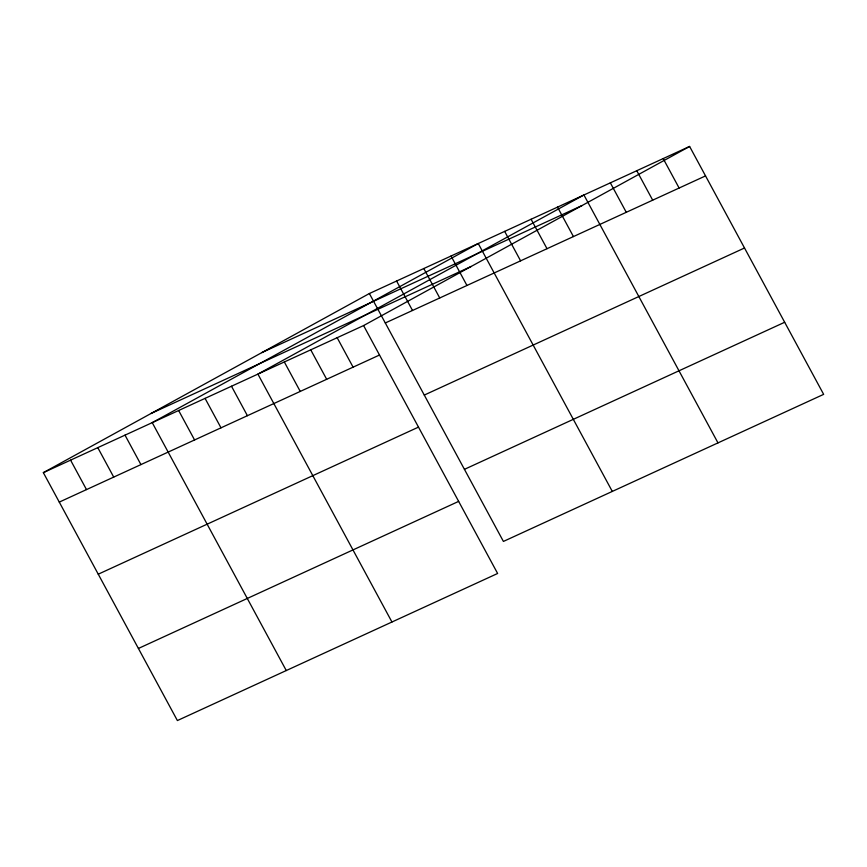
<?xml version="1.0" encoding="UTF-8"?>
<svg xmlns="http://www.w3.org/2000/svg" width="867" height="867" viewBox="0 0 867 867"><rect width="100%" height="100%" fill="white"/><g stroke="black" fill="none" stroke-linecap="round" stroke-linejoin="round"><path stroke-width="1.3" d="M43.35 472.645L363.587 325.569L497.625 573.477L177.388 720.553L43.35 472.645L369.375 293.523L689.612 146.447L823.65 394.355L503.413 541.431L369.375 293.523M363.587 325.569L689.612 146.447M261.78 352.631L582.017 205.555M150.934 413.537L471.171 266.462M385.295 322.979L705.532 175.903M59.27 502.101L379.508 355.026M424.277 395.07L744.515 247.995M98.253 574.192L418.49 427.117M464.441 469.34L784.668 322.264M138.417 648.462L458.654 501.386M663.19 158.585L679.11 188.031M636.768 170.712L652.688 200.169M610.346 182.85L626.277 212.307M717.974 442.885L583.924 194.977L257.911 374.1L391.949 622.007M557.514 207.115L573.434 236.572M531.092 219.253L547.012 248.699M504.67 231.381L520.601 260.837M612.297 491.426L478.248 243.519L152.234 422.641L286.273 670.549M451.035 256.014L466.955 285.471M423.811 268.521L439.742 297.977M396.587 281.016L412.519 310.473M337.165 337.707L353.086 367.153M310.744 349.834L326.675 379.291M284.322 361.973L300.253 391.429M231.489 386.238L247.409 415.694M205.067 398.376L220.998 427.821M178.645 410.503L194.576 439.959M125.011 435.136L140.931 464.593M97.787 447.643L113.718 477.099M70.574 460.139L86.494 489.595"/></g></svg>
